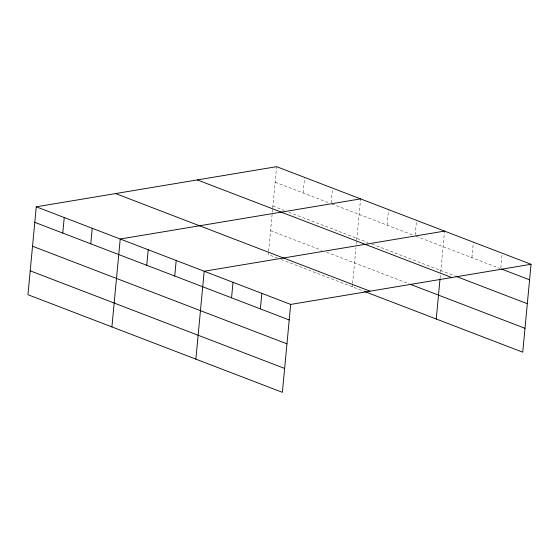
<?xml version="1.0" encoding="UTF-8"?>
<svg xmlns="http://www.w3.org/2000/svg" width="559" height="559" viewBox="0 0 559 559"><rect width="100%" height="100%" fill="white"/><g stroke="black" fill="none" stroke-linecap="round" stroke-linejoin="round"><path stroke-width="0.42" stroke-dasharray="2.79 2.1" d="M268.558 252.018L268.313 254.576L277.11 257.951M268.634 251.166L272.254 212.874M272.338 212.029L272.659 208.633M272.736 207.787L276.621 166.673M303.139 192.946L304.613 177.413M331.207 202.819L332.514 189.012M352.275 286.788L352.519 284.231M352.596 283.378L355.978 247.637M356.3 244.241L356.614 240.845M356.698 240L360.583 198.885M387.101 225.158L388.568 209.625M415.169 235.032L416.476 221.224M440.094 278.151L440.576 273.058M440.66 272.212L444.545 231.098M471.915 257.692L473.382 242.159M500.829 267.894L502.213 253.227M275.154 182.206L328.727 202.763M331.927 203.986L412.689 234.976M415.889 236.198L499.949 268.453M272.897 206.089L284.091 210.387M288.891 212.224L368.053 242.599M372.049 244.129L455.236 276.048M270.57 230.692L321.746 250.327M326.547 252.172L410.509 284.384M281.107 259.481L363.469 291.085"/><path stroke-width="0.84" d="M36.258 206.809L27.95 294.712L282.379 392.327L290.687 304.424L36.258 206.809L276.621 166.673L531.05 264.288L522.742 352.191L364.272 291.393M62.776 233.082L64.243 217.549M90.768 243.822L92.235 228.289M111.912 326.924L120.22 239.021L360.583 198.885M146.737 265.294L148.205 249.761M174.722 276.034L176.197 260.501M195.874 359.137L204.182 271.234L444.545 231.098M231.545 297.835L233.019 282.295M260.382 308.896L261.85 293.363M436.237 319L440.017 278.997M290.687 304.424L531.05 264.288M501.549 269.068L529.583 279.821M456.039 276.356L527.326 303.705M197.306 179.921L451.728 277.53M410.509 284.384L524.999 328.308M115.58 193.568L370.009 291.176M34.791 222.342L289.22 319.958M32.534 246.226L286.963 343.841M30.207 270.829L284.636 368.444"/></g></svg>
